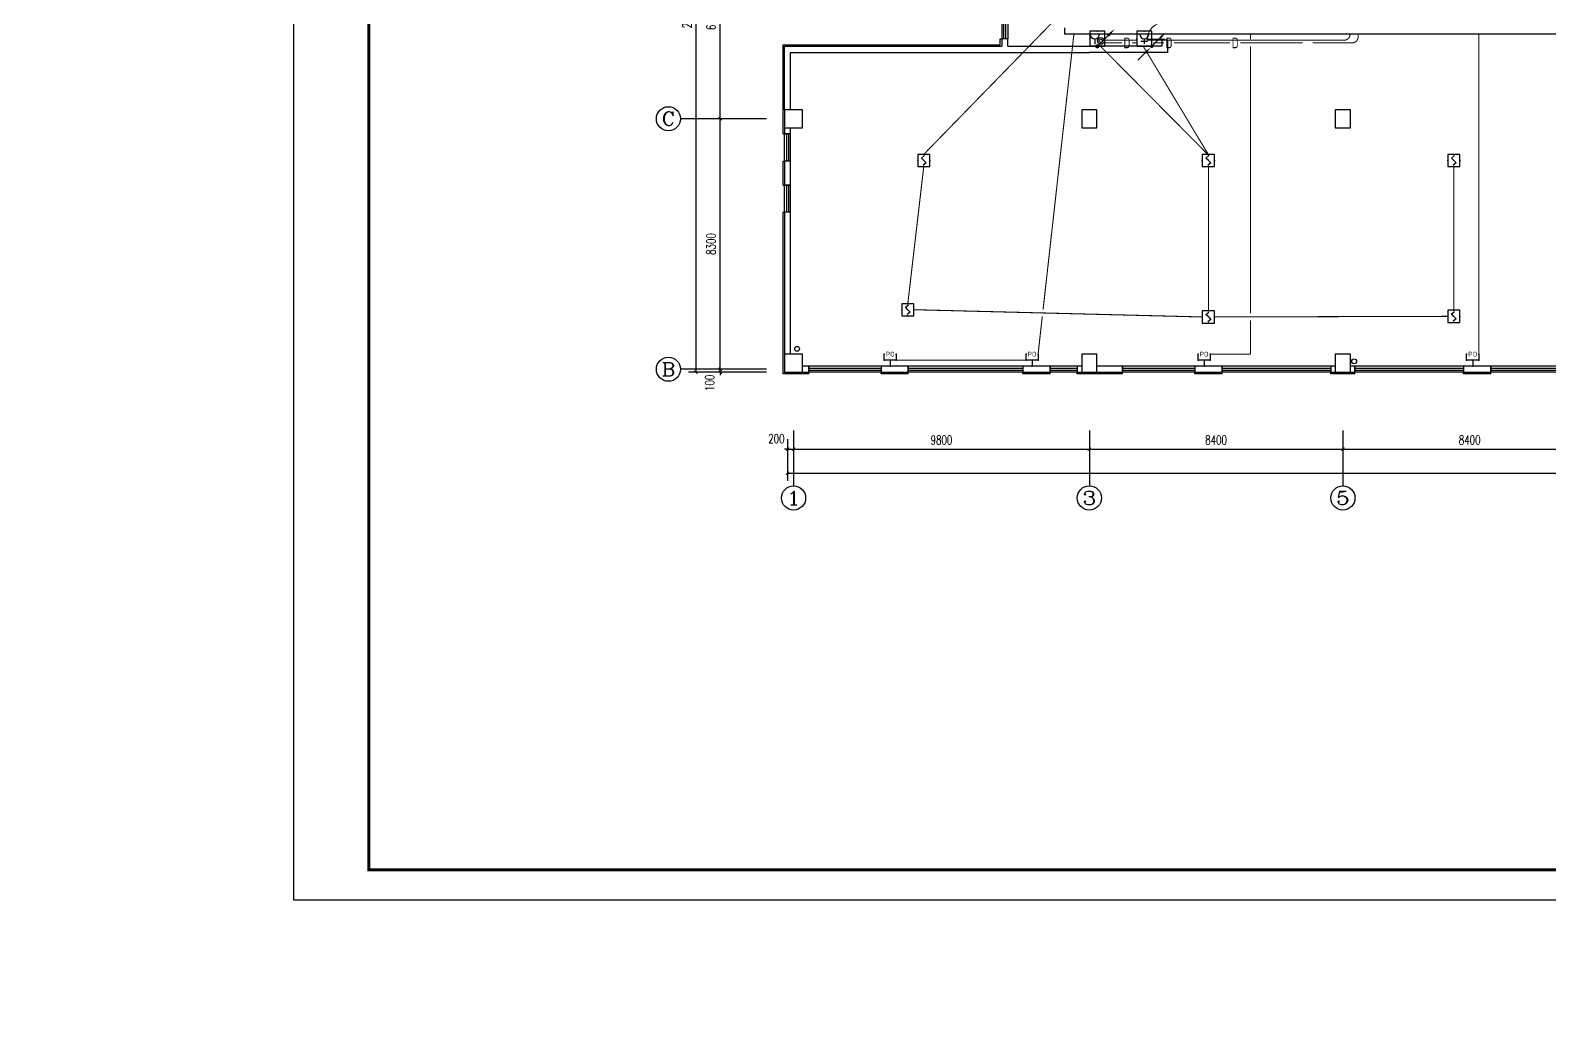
# Model space of a CAD drawing. Extents: x 2166032 to 5302137, y 581493 to 2416206.
# Drawn here: x 2544354 to 2594690, y 970586 to 1002932 of the extents above; entities that cross this region are included whole.
import ezdxf
from ezdxf.enums import TextEntityAlignment as Align

# ---------------------------------------------------------------- set-up
doc = ezdxf.new("R2010")
doc.units = 0
doc.header["$LTSCALE"] = 1000
doc.header["$MEASUREMENT"] = 0
doc.linetypes.add('CENTER2', pattern=[1.14, 0.75, -0.13, 0.13, -0.13])
for name, color, linetype in [('AXIS', 3, 'Continuous'), ('AXIS_TEXT', 7, 'Continuous'), ('CABLETRAY', 4, 'Continuous'), ('COLUMN', 2, 'Continuous'), ('EQUIP-消防', 3, 'Continuous'), ('EQUIP-通讯', 3, 'Continuous'), ('LWIRE', 4, 'Continuous'), ('PUB_TITLE', 137, 'Continuous'), ('SIG_TEXT', 7, 'Continuous'), ('SURFACE', 8, 'Continuous'), ('WALL', 8, 'Continuous'), ('WINDOW', 8, 'Continuous'), ('WIRE-消防', 4, 'Continuous'), ('WIRE-电源', 10, 'Continuous'), ('WIRE-电话', 4, 'CENTER2'), ('WIRE-网络', 6, 'Continuous'), ('屋面', 151, 'Continuous')]:
    doc.layers.add(name, color=color, linetype=linetype)
doc.styles.add('_TCH_AXIS', font='complex_.ttf')
doc.styles.add('_TEL_DIM', font='@tssdeng.shx', dxfattribs={"width": 0.8, "height": 3.5, "bigfont": '!tssdchn.shx'})
doc.styles.add('COMPLEX', font='complex_.ttf')
doc.styles.add('DIM_FONT', font='simplex_.ttf', dxfattribs={"width": 0.7})
doc.styles.get("Standard").update_dxf_attribs({"font": 'tssdeng.shx', "bigfont": 'tssdchn.shx'})
doc.dimstyles.new('DIMN', dxfattribs={"dimtxt": 300, "dimasz": 100, "dimexe": 250, "dimexo": 300, "dimgap": 150, "dimtad": 1, "dimdec": 0, "dimzin": 0, "dimdsep": 46, "dimtxsty": 'DIM_FONT', "dimblk": 'ARCHTICK', "dimcen": 0.09, "dimclrt": 7, "dimazin": 2, "dimtfac": 1, "dimtdec": 0, "dimtix": 1, "dimtmove": 2, "dimatfit": 3, "dimldrblk": 'ARCHTICK', "dimfxl": 1, "dimtolj": 1, "dimtzin": 0, "dimarcsym": 0})

# ---------------------------------------------------------------- blocks, each defined once
blk = doc.blocks.new('$equip$00001711')
for p, q in [((-0.5, 1), (-0.5, 0)), ((0.5, 1), (-0.5, 1)), ((-0.5, 0), (0.5, 0)), ((-0.17, 0.5), (-0.17, 0.15)), ((0.5, 0), (0.5, 1))]:
    blk.add_line(p, q)
for radius in [0.226, 0.113]:
    blk.add_circle((0.23, 0.36), radius)
blk.add_arc((-0.17, 0.8), 0.3, 180, 0)
for p in [(-0.5, 0.5), (0, 1), (0, 0), (0.5, 0.5)]:
    blk.add_point(p)
at = {"flags": 1}
for tag, height, p in [('A', 0.00002, (0, 0)), ('B', 0.4, (0.76, 0.31))]:
    blk.add_attdef(tag, text='', height=height, dxfattribs=at).set_placement(p, align=Align.MIDDLE_CENTER)
blk = doc.blocks.new('$TelecSys$00000079')
for p, q in [((0.7, 0.7), (0, 0)), ((0.1, 0.1), (0.1, 0.1)), ((-0.1, -0.1), (-0.1, -0.1))]:
    blk.add_line(p, q)
at = {"const_width": 0.142}
blk.add_lwpolyline([(-0.07, 0, 1), (0.07, 0, 1)], format="xyb", close=True, dxfattribs=at)
blk.add_solid([(0.63, 0.77), (0.77, 0.63), (1.15, 1.15)])
at = {"width": 0.8, "flags": 9}
blk.add_attdef('A', (0, 0), '', height=0.00002, dxfattribs=at)
blk = doc.blocks.new('$equip$00001847')
for p, q in [((-0.5, 0.5), (-0.5, 1)), ((0.5, 0.5), (-0.5, 0.5)), ((0, 0.5), (0, 0)), ((0.5, 1), (0.5, 0.5))]:
    blk.add_line(p, q)
for p in [(-0.5, 1), (-0.5, 0.5), (0, 0), (0.5, 1), (0.5, 0.5)]:
    blk.add_point(p)
at = {"color": 7, "style": '_TEL_DIM'}
blk.add_attdef('$TEXT$', text='', height=0.4, dxfattribs=at).set_placement((0, 1), align=Align.MIDDLE_CENTER)
at = {"color": 7, "style": '_TEL_DIM', "flags": 1}
blk.add_attdef('A', text='', height=0.00002, dxfattribs=at).set_placement((0, 0), align=Align.MIDDLE_CENTER)
blk = doc.blocks.new('$equip$00001700')
for p, q in [((-0.5, 0.5), (-0.5, -0.5)), ((0.5, 0.5), (-0.5, 0.5)), ((-0.2, 0.2), (0.05, 0.4)), ((0, 0), (-0.2, 0.2)), ((0, 0), (0.2, -0.2)), ((0.5, -0.5), (0.5, 0.5)), ((-0.5, -0.5), (0.5, -0.5)), ((0.2, -0.2), (-0.05, -0.4))]:
    blk.add_line(p, q)
for p in [(-0.5, 0), (0, 0.5), (0.5, 0), (0, -0.5)]:
    blk.add_point(p)
at = {"flags": 1}
for tag, height, p in [('A', 0.00002, (0, 0)), ('B', 0.4, (0.75, -0.2))]:
    blk.add_attdef(tag, text='', height=height, dxfattribs=at).set_placement(p, align=Align.MIDDLE_CENTER)
blk = doc.blocks.new('$equip$00001712')
for p, q in [((-0.5, 1), (-0.5, 0)), ((0.5, 1), (-0.5, 1)), ((-0.5, 0), (0.5, 0)), ((-0.22, 0.33), (0.22, 0.33)), ((0, 0.5), (0, 0.15)), ((0.5, 0), (0.5, 1))]:
    blk.add_line(p, q)
blk.add_arc((0, 0.8), 0.3, 180, 0)
for p in [(-0.5, 0.5), (0, 1), (0, 0), (0.5, 0.5)]:
    blk.add_point(p)
at = {"flags": 1}
for tag, height, p in [('A', 0.00002, (0, 0)), ('B', 0.4, (0.73, 0.3))]:
    blk.add_attdef(tag, text='', height=height, dxfattribs=at).set_placement(p, align=Align.MIDDLE_CENTER)
blk = doc.blocks.new('$TelecSys$00000081')
for p, q in [((0.1, 0.1), (0.1, 0.1)), ((-1.15, -1.15), (-0.55, -0.55)), ((-0.1, -0.1), (-0.1, -0.1))]:
    blk.add_line(p, q)
at = {"const_width": 0.142}
blk.add_lwpolyline([(0.07, 0, 1), (-0.07, 0, 1)], format="xyb", close=True, dxfattribs=at)
blk.add_solid([(-0.62, -0.48), (-0.48, -0.62), (-0.1, -0.1)])
at = {"width": 0.8, "flags": 9}
blk.add_attdef('A', (0, 0), '', height=0.00002, rotation=180, dxfattribs=at)
blk = doc.blocks.new('_ArchTick')
at = {"color": 0, "linetype": 'ByBlock', "const_width": 0.4}
blk.add_lwpolyline([(-0.5, -0.5), (0.5, 0.5)], dxfattribs=at)
blk = doc.blocks.new('*D2948')
at = {"layer": 'AXIS', "color": 0, "lineweight": -2}
for p, q in [((2568740, 991704), (2566958, 991704)), ((2567208, 991704), (2567208, 991804)), ((2567208, 991604), (2567208, 991704)), ((2568740, 991604), (2566958, 991604)), ((2567208, 991604), (2567208, 991504))]:
    blk.add_line(p, q, dxfattribs=at)
at = {"layer": 'Defpoints', "color": 0}
for p in [(2567208, 991704), (2569040, 991704), (2569040, 991604)]:
    blk.add_point(p, dxfattribs=at)
at = {"layer": 'AXIS', "color": 0, "lineweight": -2, "xscale": 100, "yscale": 100, "zscale": 100}
for p, rotation in [((2567208, 991704), 270), ((2567208, 991604), 90)]:
    blk.add_blockref('_ArchTick', p, dxfattribs=dict(at, rotation=rotation))
at = {"layer": 'AXIS', "color": 7, "insert": (2566863, 991254), "char_height": 300, "attachment_point": 5, "rotation": 90, "style": 'DIM_FONT'}
blk.add_mtext('\\A1;100', dxfattribs=at)
blk = doc.blocks.new('*D2949')
at = {"layer": 'AXIS', "color": 0, "lineweight": -2}
for p, q in [((2568740, 1000004), (2566958, 1000004)), ((2567208, 991704), (2567208, 1000004)), ((2568740, 991704), (2566958, 991704))]:
    blk.add_line(p, q, dxfattribs=at)
at = {"layer": 'Defpoints', "color": 0}
for p in [(2567208, 1000004), (2569040, 1000004), (2569040, 991704)]:
    blk.add_point(p, dxfattribs=at)
at = {"layer": 'AXIS', "color": 0, "lineweight": -2, "xscale": 100, "yscale": 100, "zscale": 100}
for p, rotation in [((2567208, 1000004), 90), ((2567208, 991704), 270)]:
    blk.add_blockref('_ArchTick', p, dxfattribs=dict(at, rotation=rotation))
at = {"layer": 'AXIS', "color": 7, "insert": (2566907, 995854), "char_height": 300, "attachment_point": 5, "rotation": 90, "style": 'DIM_FONT'}
blk.add_mtext('\\A1;8300', dxfattribs=at)
blk = doc.blocks.new('*D2950')
at = {"layer": 'AXIS', "color": 0, "lineweight": -2}
for p, q in [((2568740, 1006604), (2566958, 1006604)), ((2567208, 1000004), (2567208, 1006604)), ((2568740, 1000004), (2566958, 1000004))]:
    blk.add_line(p, q, dxfattribs=at)
at = {"layer": 'Defpoints', "color": 0}
for p in [(2567208, 1006604), (2569040, 1006604), (2569040, 1000004)]:
    blk.add_point(p, dxfattribs=at)
at = {"layer": 'AXIS', "color": 0, "lineweight": -2, "xscale": 100, "yscale": 100, "zscale": 100}
for p, rotation in [((2567208, 1006604), 90), ((2567208, 1000004), 270)]:
    blk.add_blockref('_ArchTick', p, dxfattribs=dict(at, rotation=rotation))
at = {"layer": 'AXIS', "color": 7, "insert": (2566907, 1003304), "char_height": 300, "attachment_point": 5, "rotation": 90, "style": 'DIM_FONT'}
blk.add_mtext('\\A1;6600', dxfattribs=at)
blk = doc.blocks.new('*D2955')
at = {"layer": 'AXIS', "color": 0, "lineweight": -2}
for p, q in [((2568440, 1015304), (2566158, 1015304)), ((2566408, 991604), (2566408, 1015304)), ((2568440, 991604), (2566158, 991604))]:
    blk.add_line(p, q, dxfattribs=at)
at = {"layer": 'Defpoints', "color": 0}
for p in [(2566408, 1015304), (2568740, 1015304), (2568740, 991604)]:
    blk.add_point(p, dxfattribs=at)
at = {"layer": 'AXIS', "color": 0, "lineweight": -2, "xscale": 100, "yscale": 100, "zscale": 100}
for p, rotation in [((2566408, 1015304), 90), ((2566408, 991604), 270)]:
    blk.add_blockref('_ArchTick', p, dxfattribs=dict(at, rotation=rotation))
at = {"layer": 'AXIS', "color": 7, "insert": (2566107, 1003454), "char_height": 300, "attachment_point": 5, "rotation": 90, "style": 'DIM_FONT'}
blk.add_mtext('\\A1;23700', dxfattribs=at)
blk = doc.blocks.new('*D2969')
at = {"layer": 'AXIS', "color": 0, "lineweight": -2}
for p, q in [((2569440, 989392), (2569440, 988809)), ((2569640, 989392), (2569640, 988809)), ((2569440, 989059), (2569340, 989059)), ((2569440, 989059), (2569640, 989059)), ((2569640, 989059), (2569740, 989059))]:
    blk.add_line(p, q, dxfattribs=at)
at = {"layer": 'Defpoints', "color": 0}
for p in [(2569440, 989692), (2569640, 989692), (2569640, 989059)]:
    blk.add_point(p, dxfattribs=at)
at = {"layer": 'AXIS', "color": 0, "lineweight": -2, "xscale": 100, "yscale": 100, "zscale": 100}
blk.add_blockref('_ArchTick', (2569440, 989059), dxfattribs=at)
at = {"layer": 'AXIS', "color": 0, "lineweight": -2, "xscale": 100, "yscale": 100, "zscale": 100, "rotation": 180}
blk.add_blockref('_ArchTick', (2569640, 989059), dxfattribs=at)
at = {"layer": 'AXIS', "color": 7, "insert": (2569070, 989404), "char_height": 300, "attachment_point": 5, "style": 'DIM_FONT'}
blk.add_mtext('\\A1;200', dxfattribs=at)
blk = doc.blocks.new('*D2970')
at = {"layer": 'AXIS', "color": 0, "lineweight": -2}
for p, q in [((2569640, 989392), (2569640, 988809)), ((2579440, 989392), (2579440, 988809)), ((2569640, 989059), (2579440, 989059))]:
    blk.add_line(p, q, dxfattribs=at)
at = {"layer": 'Defpoints', "color": 0}
for p in [(2569640, 989692), (2579440, 989692), (2579440, 989059)]:
    blk.add_point(p, dxfattribs=at)
at = {"layer": 'AXIS', "color": 0, "lineweight": -2, "xscale": 100, "yscale": 100, "zscale": 100, "rotation": 180}
blk.add_blockref('_ArchTick', (2569640, 989059), dxfattribs=at)
at = {"layer": 'AXIS', "color": 0, "lineweight": -2, "xscale": 100, "yscale": 100, "zscale": 100}
blk.add_blockref('_ArchTick', (2579440, 989059), dxfattribs=at)
at = {"layer": 'AXIS', "color": 7, "insert": (2574540, 989360), "char_height": 300, "attachment_point": 5, "style": 'DIM_FONT'}
blk.add_mtext('\\A1;9800', dxfattribs=at)
blk = doc.blocks.new('*D2971')
at = {"layer": 'AXIS', "color": 0, "lineweight": -2}
for p, q in [((2579440, 989392), (2579440, 988809)), ((2587840, 989392), (2587840, 988809)), ((2579440, 989059), (2587840, 989059))]:
    blk.add_line(p, q, dxfattribs=at)
at = {"layer": 'Defpoints', "color": 0}
for p in [(2579440, 989692), (2587840, 989692), (2587840, 989059)]:
    blk.add_point(p, dxfattribs=at)
at = {"layer": 'AXIS', "color": 0, "lineweight": -2, "xscale": 100, "yscale": 100, "zscale": 100, "rotation": 180}
blk.add_blockref('_ArchTick', (2579440, 989059), dxfattribs=at)
at = {"layer": 'AXIS', "color": 0, "lineweight": -2, "xscale": 100, "yscale": 100, "zscale": 100}
blk.add_blockref('_ArchTick', (2587840, 989059), dxfattribs=at)
at = {"layer": 'AXIS', "color": 7, "insert": (2583640, 989363), "char_height": 300, "attachment_point": 5, "style": 'DIM_FONT'}
blk.add_mtext('\\A1;8400', dxfattribs=at)
blk = doc.blocks.new('*D2972')
at = {"layer": 'AXIS', "color": 0, "lineweight": -2}
for p, q in [((2587840, 989392), (2587840, 988809)), ((2596240, 989392), (2596240, 988809)), ((2587840, 989059), (2596240, 989059))]:
    blk.add_line(p, q, dxfattribs=at)
at = {"layer": 'Defpoints', "color": 0}
for p in [(2587840, 989692), (2596240, 989692), (2596240, 989059)]:
    blk.add_point(p, dxfattribs=at)
at = {"layer": 'AXIS', "color": 0, "lineweight": -2, "xscale": 100, "yscale": 100, "zscale": 100, "rotation": 180}
blk.add_blockref('_ArchTick', (2587840, 989059), dxfattribs=at)
at = {"layer": 'AXIS', "color": 0, "lineweight": -2, "xscale": 100, "yscale": 100, "zscale": 100}
blk.add_blockref('_ArchTick', (2596240, 989059), dxfattribs=at)
at = {"layer": 'AXIS', "color": 7, "insert": (2592040, 989363), "char_height": 300, "attachment_point": 5, "style": 'DIM_FONT'}
blk.add_mtext('\\A1;8400', dxfattribs=at)
blk = doc.blocks.new('*D2984')
at = {"layer": 'AXIS', "color": 0, "lineweight": -2}
for p, q in [((2569440, 989092), (2569440, 988009)), ((2640940, 989092), (2640940, 988009)), ((2569440, 988259), (2640940, 988259))]:
    blk.add_line(p, q, dxfattribs=at)
at = {"layer": 'Defpoints', "color": 0}
for p in [(2569440, 989392), (2640940, 989392), (2640940, 988259)]:
    blk.add_point(p, dxfattribs=at)
at = {"layer": 'AXIS', "color": 0, "lineweight": -2, "xscale": 100, "yscale": 100, "zscale": 100, "rotation": 180}
blk.add_blockref('_ArchTick', (2569440, 988259), dxfattribs=at)
at = {"layer": 'AXIS', "color": 0, "lineweight": -2, "xscale": 100, "yscale": 100, "zscale": 100}
blk.add_blockref('_ArchTick', (2640940, 988259), dxfattribs=at)
at = {"layer": 'AXIS', "color": 7, "insert": (2605190, 988560), "char_height": 300, "attachment_point": 5, "style": 'DIM_FONT'}
blk.add_mtext('\\A1;71500', dxfattribs=at)
blk = doc.blocks.new('$TCHSYS$WIN2D')
for p, q in [((-0.5, 0.5), (0.5, 0.5)), ((-0.5, 0.5), (-0.5, -0.5)), ((0.5, 0.5), (0.5, -0.5)), ((0.5, 0.167), (-0.5, 0.167)), ((0.5, -0.167), (-0.5, -0.167)), ((-0.5, -0.5), (0.5, -0.5))]:
    blk.add_line(p, q)
blk = doc.blocks.new('_AXISO')
blk.add_circle((0, 0), 0.5)
at = {"layer": 'AXIS_TEXT', "style": 'COMPLEX', "width": 1.171875}
blk.add_attdef('A', text='', height=0.56, dxfattribs=at).set_placement((-0.25, -0.28), (0.25, -0.28), align=Align.FIT)
blk = doc.blocks.new('$DorLib2D$00000002')
for p, q in [((-0.5, 0), (-0.5, 0.4875)), ((-0.475, 0.4875), (-0.5, 0.4875)), ((-0.475, 0), (-0.475, 0.4875)), ((0.475, 0), (0.475, 0.4875)), ((0.475, 0.4875), (0.5, 0.4875)), ((0.5, 0), (0.5, 0.4875)), ((-0.5, 0), (-0.475, 0)), ((0.5, 0), (0.475, 0))]:
    blk.add_line(p, q)
at = {"lineweight": 13}
for centre, start, end in [((-0.4875, 0), 0, 88.53072), ((0.4875, 0), 91.46928, 180)]:
    blk.add_arc(centre, 0.4875, start, end, dxfattribs=at)

msp = doc.modelspace()

# ---------------------------------------------------------------- linework, layer by layer
at = {"color": 4}
msp.add_line((2578615.1, 1003012.1), (2578615.1, 1002812.1), dxfattribs=at)
msp.add_circle((2604640.5, 1020101.3), 438608.5)
at = {"layer": 'AXIS'}
for p, q in [((2568340.5, 1000004.3), (2565894.1, 1000004.3)), ((2568340.5, 991704.3), (2565894.1, 991704.3)), ((2569640.5, 989673.9), (2569640.5, 987839.2)), ((2579440.5, 989673.9), (2579440.5, 987839.2)), ((2587840.5, 989673.9), (2587840.5, 987839.2))]:
    msp.add_line(p, q, dxfattribs=at)
at = {"layer": 'CABLETRAY'}
msp.add_line((2619622.9, 1002812.1), (2578615.1, 1002812.1), dxfattribs=at)
at = {"layer": 'COLUMN'}
for p, q in [((2569938.9, 1000304.3), (2569338.9, 1000304.3)), ((2569338.9, 1000304.3), (2569338.9, 999704.3)), ((2569938.9, 999704.3), (2569938.9, 1000304.3)), ((2579690.2, 1000304.4), (2579190.2, 1000304.4)), ((2579190.2, 1000304.4), (2579190.2, 999704.3)), ((2579690.2, 999704.3), (2579690.2, 1000304.4)), ((2588090.2, 1000304.3), (2587590.2, 1000304.3)), ((2587590.2, 1000304.3), (2587590.2, 999704.4)), ((2588090.2, 999704.4), (2588090.2, 1000304.3)), ((2569338.9, 999704.3), (2569938.9, 999704.3)), ((2579190.2, 999704.3), (2579690.2, 999704.3)), ((2587590.2, 999704.4), (2588090.2, 999704.4)), ((2569940.2, 992204.4), (2569340.2, 992204.4)), ((2569340.2, 992204.4), (2569340.2, 991604.4)), ((2569940.2, 991604.4), (2569940.2, 992204.4)), ((2579690.2, 992204.4), (2579190.2, 992204.4)), ((2579190.2, 992204.4), (2579190.2, 991604.3)), ((2579690.2, 991604.3), (2579690.2, 992204.4)), ((2588090.2, 992204.3), (2587590.2, 992204.3)), ((2587590.2, 992204.3), (2587590.2, 991604.4)), ((2588090.2, 991604.4), (2588090.2, 992204.3)), ((2569340.2, 991604.4), (2569940.2, 991604.4)), ((2579190.2, 991604.3), (2579690.2, 991604.3)), ((2587590.2, 991604.4), (2588090.2, 991604.4))]:
    msp.add_line(p, q, dxfattribs=at)
at = {"layer": 'PUB_TITLE'}
msp.add_lwpolyline([(2553070.3, 974119.6), (2658170.3, 974119.6), (2658170.3, 1033519.6), (2553070.3, 1033519.6)], close=True, dxfattribs=at)
at = {"layer": 'PUB_TITLE', "const_width": 100}
msp.add_lwpolyline([(2555570.3, 975119.6), (2657170.3, 975119.6), (2657170.3, 1032519.6), (2555570.3, 1032519.6)], close=True, dxfattribs=at)
at = {"layer": 'SURFACE'}
for p, q in [((2569290.5, 1002454.3), (2576490.5, 1002454.3)), ((2569290.5, 1000004.3), (2569290.5, 1002454.3)), ((2576490.5, 1002654.3), (2576540.5, 1002654.3)), ((2576490.5, 1002454.3), (2576490.5, 1002654.3)), ((2569290.5, 999504.3), (2569290.5, 1000004.3)), ((2569290.5, 999504.3), (2569340.5, 999504.3)), ((2569290.5, 998604.3), (2569340.5, 998604.3)), ((2569290.5, 997804.1), (2569290.5, 998604.3)), ((2569290.5, 997804.1), (2569340.5, 997804.1)), ((2569290.5, 996904.1), (2569340.5, 996904.1)), ((2569290.5, 991554.3), (2569290.5, 996904.1)), ((2570140.5, 991554.3), (2569290.5, 991554.3)), ((2570140.5, 991554.3), (2570140.5, 991604.3)), ((2572540.5, 991554.3), (2572540.5, 991604.3)), ((2573440.4, 991554.3), (2572540.5, 991554.3)), ((2573440.4, 991554.3), (2573440.4, 991604.3)), ((2577240.4, 991554.3), (2577240.4, 991604.3)), ((2578140.2, 991554.3), (2577240.4, 991554.3)), ((2578140.2, 991554.3), (2578140.2, 991604.3)), ((2579040.2, 991554.3), (2579040.2, 991604.3)), ((2579440.2, 991554.3), (2579040.2, 991554.3)), ((2580540.2, 991554.3), (2579440.2, 991554.3)), ((2580540.2, 991554.3), (2580540.2, 991604.3)), ((2582940.2, 991554.3), (2582940.2, 991604.3)), ((2583840.2, 991554.3), (2582940.2, 991554.3)), ((2583840.2, 991554.3), (2583840.2, 991604.3)), ((2587440.2, 991554.3), (2587440.2, 991604.3)), ((2587840.2, 991554.3), (2587440.2, 991554.3)), ((2588240.2, 991554.3), (2587840.2, 991554.3)), ((2588240.2, 991554.3), (2588240.2, 991604.3)), ((2591840.2, 991554.3), (2591840.2, 991604.3)), ((2592740.2, 991554.3), (2591840.2, 991554.3)), ((2592740.2, 991554.3), (2592740.2, 991604.3))]:
    msp.add_line(p, q, dxfattribs=at)
at = {"layer": 'WALL'}
for p, q in [((2569340.5, 1002404.3), (2576540.5, 1002404.3)), ((2569340.5, 1000304.3), (2569340.5, 1002404.3)), ((2569540.5, 1002204.3), (2576640.5, 1002204.3)), ((2569540.5, 1000304.3), (2569540.5, 1002204.3)), ((2576740.5, 1002654.3), (2576540.5, 1002654.3)), ((2576540.5, 1002654.3), (2576540.5, 1002404.3)), ((2576640.5, 1002204.3), (2576640.5, 1002204.2)), ((2576640.5, 1002204.2), (2579440.5, 1002204.2)), ((2576740.5, 1002404.2), (2576740.5, 1002654.3)), ((2576740.5, 1002404.2), (2579440.5, 1002404.2)), ((2581840.5, 1002404.5), (2579440.5, 1002404.4)), ((2582040.5, 1002204.3), (2579440.5, 1002204.2)), ((2582040.5, 1002604.3), (2581840.5, 1002604.3)), ((2581840.5, 1002604.3), (2581840.5, 1002404.5)), ((2582040.5, 1002204.3), (2582040.5, 1002604.3)), ((2569340.5, 999704.3), (2569340.5, 999504.3)), ((2569540.5, 999504.3), (2569540.5, 999704.3)), ((2569340.5, 999504.3), (2569540.5, 999504.3)), ((2569540.5, 998604.3), (2569340.5, 998604.3)), ((2569340.5, 998604.3), (2569340.5, 997804.1)), ((2569540.5, 997804.1), (2569540.5, 998604.3)), ((2569340.5, 997804.1), (2569540.5, 997804.1)), ((2569540.5, 996904.1), (2569340.5, 996904.1)), ((2569340.5, 996904.1), (2569340.5, 992204.4)), ((2569540.5, 992204.4), (2569540.5, 996904.1)), ((2570140.5, 991804.3), (2569940.2, 991804.3)), ((2570140.5, 991604.3), (2570140.5, 991804.3)), ((2573440.4, 991804.3), (2572540.5, 991804.3)), ((2572540.5, 991804.3), (2572540.5, 991604.3)), ((2573440.4, 991604.3), (2573440.4, 991804.3)), ((2578140.2, 991804.3), (2577240.4, 991804.3)), ((2577240.4, 991804.3), (2577240.4, 991604.3)), ((2578140.2, 991604.3), (2578140.2, 991804.3)), ((2579190.2, 991804.3), (2579040.2, 991804.3)), ((2579040.2, 991804.3), (2579040.2, 991604.3)), ((2580540.2, 991804.3), (2579690.2, 991804.3)), ((2580540.2, 991604.3), (2580540.2, 991804.3)), ((2583840.2, 991804.3), (2582940.2, 991804.3)), ((2582940.2, 991804.3), (2582940.2, 991604.3)), ((2583840.2, 991604.3), (2583840.2, 991804.3)), ((2587590.2, 991804.3), (2587440.2, 991804.3)), ((2587440.2, 991804.3), (2587440.2, 991604.3)), ((2588240.2, 991804.3), (2588090.2, 991804.3)), ((2588240.2, 991604.3), (2588240.2, 991804.3)), ((2592740.2, 991804.3), (2591840.2, 991804.3)), ((2591840.2, 991804.3), (2591840.2, 991604.3)), ((2592740.2, 991604.3), (2592740.2, 991804.3)), ((2569340.5, 991604.4), (2569340.5, 991604.3)), ((2569340.5, 991604.3), (2570140.5, 991604.3)), ((2572540.5, 991604.3), (2573440.4, 991604.3)), ((2577240.4, 991604.3), (2578140.2, 991604.3)), ((2579040.2, 991604.3), (2579190.2, 991604.3)), ((2579690.2, 991604.3), (2580540.2, 991604.3)), ((2582940.2, 991604.3), (2583840.2, 991604.3)), ((2587440.2, 991604.3), (2587840.2, 991604.3)), ((2587840.2, 991604.3), (2588240.2, 991604.3)), ((2591840.2, 991604.3), (2592740.2, 991604.3))]:
    msp.add_line(p, q, dxfattribs=at)
at = {"layer": 'WIRE-消防', "color": 4, "linetype": 'Continuous', "const_width": 35}
msp.add_lwpolyline([(2573954.1, 998823.1), (2578962.4, 1003964.8)], dxfattribs=at)
at = {"layer": 'WIRE-消防', "linetype": 'Continuous', "const_width": 35}
for points in [[(2579758.8, 1002456.5), (2583403.4, 998783.1)], [(2581225.8, 1002406.5), (2583403.4, 998783.1)], [(2591518.9, 998823.1), (2591518.9, 998823.1)], [(2591518.9, 998823.1), (2591518.9, 998823.1)], [(2573425, 993877.3), (2573954.1, 998423.1)], [(2583383.4, 993636.4), (2583383.4, 998423.1)], [(2591518.9, 993657.3), (2591518.9, 998423.1)], [(2573625, 993677.3), (2583183.4, 993436.4)], [(2583583.4, 993436.4), (2591318.9, 993457.3)]]:
    msp.add_lwpolyline(points, dxfattribs=at)
at = {"layer": 'WIRE-电源', "linetype": 'Continuous', "const_width": 35}
msp.add_lwpolyline([(2586844, 1002517.9), (2588146.3, 1002517.9, 0.4142136), (2588346.3, 1002717.9), (2588346.3, 1002782.7)], format="xyb", dxfattribs=at)
for points in [[(2579954.5, 1002517.9), (2580517.7, 1002517.9)], [(2580855.2, 1002517.9), (2580992.3, 1002517.9)], [(2581558.5, 1002517.9), (2581909.5, 1002517.9)], [(2582247, 1002517.9), (2584101.4, 1002517.9)], [(2584438.9, 1002517.9), (2586506.5, 1002517.9)]]:
    msp.add_lwpolyline(points, dxfattribs=at)
at = {"layer": 'WIRE-电话', "linetype": 'CENTER2', "const_width": 35}
msp.add_lwpolyline([(2588077.5, 1002789.1, -0.3916708), (2587878.1, 1002604.6), (2581570.8, 1002604.6)], format="xyb", dxfattribs=at)
msp.add_lwpolyline([(2580995.8, 1002604.6), (2579954.5, 1002604.6)], dxfattribs=at)
at = {"layer": 'WIRE-网络', "linetype": 'Continuous', "const_width": 35}
for points in [[(2577907, 993681.9), (2578928.8, 1002812.1)], [(2584777, 1002630.4), (2584777, 1002812.1)], [(2592341.4, 992203.6), (2592341.4, 1002812.1)], [(2584777, 993552.1), (2584777, 1002405.4)], [(2577741.5, 992203.6), (2577881.9, 993457.5)], [(2584777, 992203.6), (2584777, 993327.1)], [(2583441.4, 992203.6), (2584777, 992203.6)], [(2573041.7, 992003.6), (2577341.5, 992003.6)]]:
    msp.add_lwpolyline(points, dxfattribs=at)
at = {"layer": '屋面', "color": 6}
for centre in [(2569757.4, 992380.8), (2588214.5, 991966.7)]:
    msp.add_circle(centre, 80, dxfattribs=at)

# ---------------------------------------------------------------- block references
at = {"layer": 'AXIS'}
ref = msp.add_blockref('_AXISO', (2565494.1, 1000004.3), dxfattribs=dict(at, xscale=800, yscale=800, zscale=800))
ref.add_attrib('A', 'C', dxfattribs={"layer": 'AXIS_TEXT', "height": 452.5, "style": '_TCH_AXIS'}).set_placement((2565267.9, 999778), (2565720.4, 999778), align=Align.FIT)
ref = msp.add_blockref('_AXISO', (2565494.1, 991704.3), dxfattribs=dict(at, xscale=800, yscale=800, zscale=800))
ref.add_attrib('A', 'B', dxfattribs={"layer": 'AXIS_TEXT', "height": 452.5, "style": '_TCH_AXIS', "width": 0.95528}).set_placement((2565267.9, 991478), (2565720.4, 991478), align=Align.FIT)
ref = msp.add_blockref('_AXISO', (2569640.5, 987439.2), dxfattribs=dict(at, xscale=800, yscale=800, zscale=800))
ref.add_attrib('A', '1', dxfattribs={"layer": 'AXIS_TEXT', "height": 452.5, "style": '_TCH_AXIS', "width": 1.388087}).set_placement((2569414.2, 987213), (2569866.8, 987213), align=Align.FIT)
ref = msp.add_blockref('_AXISO', (2579440.5, 987439.2), dxfattribs=dict(at, xscale=800, yscale=800, zscale=800))
ref.add_attrib('A', '3', dxfattribs={"layer": 'AXIS_TEXT', "height": 452.5, "style": '_TCH_AXIS', "width": 1.049113}).set_placement((2579214.2, 987213), (2579666.8, 987213), align=Align.FIT)
ref = msp.add_blockref('_AXISO', (2587840.5, 987439.2), dxfattribs=dict(at, xscale=800, yscale=800, zscale=800))
ref.add_attrib('A', '5', dxfattribs={"layer": 'AXIS_TEXT', "height": 452.5, "style": '_TCH_AXIS', "width": 1.049113}).set_placement((2587614.2, 987213), (2588066.8, 987213), align=Align.FIT)
at = {"layer": 'EQUIP-消防'}
for name, p, xscale, yscale, zscale in [('$equip$00001711', (2579706.7, 1002404.4), 500, 500, 500), ('$equip$00001712', (2581261, 1002406.5), 500, 500, 500), ('$equip$00001700', (2573954.1, 998623.1), 400, 400, 400), ('$equip$00001700', (2583383.4, 998623.1), 400, 400, 400), ('$equip$00001700', (2591518.9, 998623.1), 400, 400, 400), ('$equip$00001700', (2591518.9, 998623.1), 400, 400, 400), ('$equip$00001700', (2573425, 993677.3), 400, 400, 400), ('$equip$00001700', (2583383.4, 993436.4), 400, 400, 400), ('$equip$00001700', (2591518.9, 993457.3), 400, 400, 400)]:
    msp.add_blockref(name, p, dxfattribs=dict(at, xscale=xscale, yscale=yscale, zscale=zscale))
at = {"layer": 'EQUIP-通讯', "xscale": 400, "yscale": 400, "zscale": 400}
for p in [(2572841.7, 991804), (2577541.5, 991804), (2583241.4, 991804), (2592141.4, 991804)]:
    msp.add_blockref('$equip$00001847', p, dxfattribs=at).add_auto_attribs({'$TEXT$': 'PO'})
at = {"layer": 'LWIRE'}
for name, p, xscale, yscale, zscale in [('$TelecSys$00000079', (2579706.7, 1002404.4), 500, 500, 500), ('$TelecSys$00000079', (2581511, 1002406.5), 400, 400, 400), ('$TelecSys$00000081', (2581511, 1002406.5), 400, 400, 400)]:
    msp.add_blockref(name, p, dxfattribs=dict(at, xscale=xscale, yscale=yscale, zscale=zscale))
at = {"layer": 'WINDOW'}
for name, p, xscale, yscale, zscale, rotation in [('$TCHSYS$WIN2D', (2576640.5, 1004454.3), -3600, -200, -3600, 89.99999999990072), ('$DorLib2D$00000002', (2581940.5, 1003204.3), 1200, -1200, 1200, 269.9999999999259), ('$TCHSYS$WIN2D', (2569440.5, 999054.3), 900, -200, 900, 90.00000000007714), ('$TCHSYS$WIN2D', (2569440.5, 997354.1), 900, -200, 900, 90.00000000007714), ('$TCHSYS$WIN2D', (2571340.5, 991704.3), 2400, -200, 2400, 180.0000000000463), ('$TCHSYS$WIN2D', (2575340.4, 991704.3), 3800, -200, 3800, 180.0000000000463), ('$TCHSYS$WIN2D', (2578590.2, 991704.3), 900, -200, 900, 180.0000000000463), ('$TCHSYS$WIN2D', (2581740.2, 991704.3), 2400, -200, 2400, 180.0000000000476), ('$TCHSYS$WIN2D', (2585640.2, 991704.3), 3600, -200, 3600, 180.0000000000476), ('$TCHSYS$WIN2D', (2590040.2, 991704.3), 3600, -200, 3600, 180.0000000000476), ('$TCHSYS$WIN2D', (2593940.2, 991704.3), 2400, -200, 2400, 180.0000000000476)]:
    msp.add_blockref(name, p, dxfattribs=dict(at, xscale=xscale, yscale=yscale, zscale=zscale, rotation=rotation))

# ---------------------------------------------------------------- texts
at = {"layer": 'SIG_TEXT', "style": '_TEL_DIM', "width": 0.8}
for p in [(2580686.5, 1002517.9), (2582078.2, 1002517.9), (2584270.2, 1002517.9)]:
    msp.add_text('D', height=350, dxfattribs=at).set_placement(p, align=Align.MIDDLE_CENTER)

# ---------------------------------------------------------------- dimensions: what is measured, and where the dimension line sits
at = {"layer": 'AXIS'}
for p1, p2, distance, picture, middle in [((2568740.5, 991604.3), (2568740.5, 1015304.3), 2332.3, '*D2955', (2566106.8, 1003454.3)), ((2569040.5, 1000004.3), (2569040.5, 1006604.3), 1832.3, '*D2950', (2566906.8, 1003304.3)), ((2569040.5, 991704.3), (2569040.5, 1000004.3), 1832.3, '*D2949', (2566906.8, 995854.3)), ((2569640.5, 989692.1), (2579440.5, 989692.1), -633.6, '*D2970', (2574540.5, 989359.9)), ((2579440.5, 989692.1), (2587840.5, 989692.1), -633.6, '*D2971', (2583640.5, 989363.4)), ((2587840.5, 989692.1), (2596240.5, 989692.1), -633.6, '*D2972', (2592040.5, 989363.4)), ((2569440.5, 989392.1), (2640940.5, 989392.1), -1133.6, '*D2984', (2605190.5, 988559.9))]:
    dim = msp.add_aligned_dim(p1=p1, p2=p2, distance=distance, dimstyle='DIMN', dxfattribs=at)
    dim.commit()
    dim.dimension.update_dxf_attribs({"geometry": picture, "text_midpoint": middle})
for base, p1, p2, angle, picture, middle in [((2567208.2, 991704.3), (2569040.5, 991604.3), (2569040.5, 991704.3), 90, '*D2948', (2566863.2, 991254.3)), ((2569640.5, 989058.6), (2569440.5, 989692.1), (2569640.5, 989692.1), 0, '*D2969', (2569070.5, 989403.6))]:
    dim = msp.add_linear_dim(base=base, p1=p1, p2=p2, angle=angle, dimstyle='DIMN', dxfattribs=at)
    dim.commit()
    dim.dimension.update_dxf_attribs({"geometry": picture, "text_midpoint": middle, "dimtype": 161})

doc.saveas('drawing.dxf')
